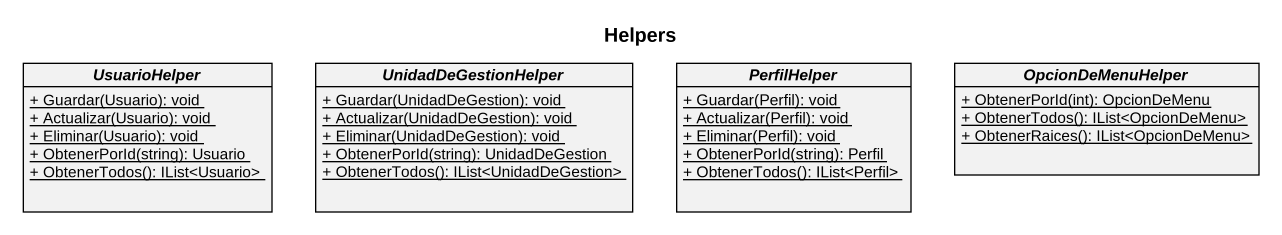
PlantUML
@startuml
title Helpers
hide circle
hide empty members
skinparam classAttributeIconSize 0
abstract class UsuarioHelper {
  {static} + Guardar(Usuario): void
  {static} + Actualizar(Usuario): void
  {static} + Eliminar(Usuario): void
  {static} + ObtenerPorId(string): Usuario
  {static} + ObtenerTodos(): IList<Usuario>
}
abstract class UnidadDeGestionHelper {
  {static} + Guardar(UnidadDeGestion): void
  {static} + Actualizar(UnidadDeGestion): void
  {static} + Eliminar(UnidadDeGestion): void
  {static} + ObtenerPorId(string): UnidadDeGestion
  {static} + ObtenerTodos(): IList<UnidadDeGestion>
}
abstract class PerfilHelper {
  {static} + Guardar(Perfil): void
  {static} + Actualizar(Perfil): void
  {static} + Eliminar(Perfil): void
  {static} + ObtenerPorId(string): Perfil
  {static} + ObtenerTodos(): IList<Perfil>
}
abstract class OpcionDeMenuHelper {
  {static} + ObtenerPorId(int): OpcionDeMenu
  {static} + ObtenerTodos(): IList<OpcionDeMenu>
  {static} + ObtenerRaices(): IList<OpcionDeMenu>
}
@enduml
